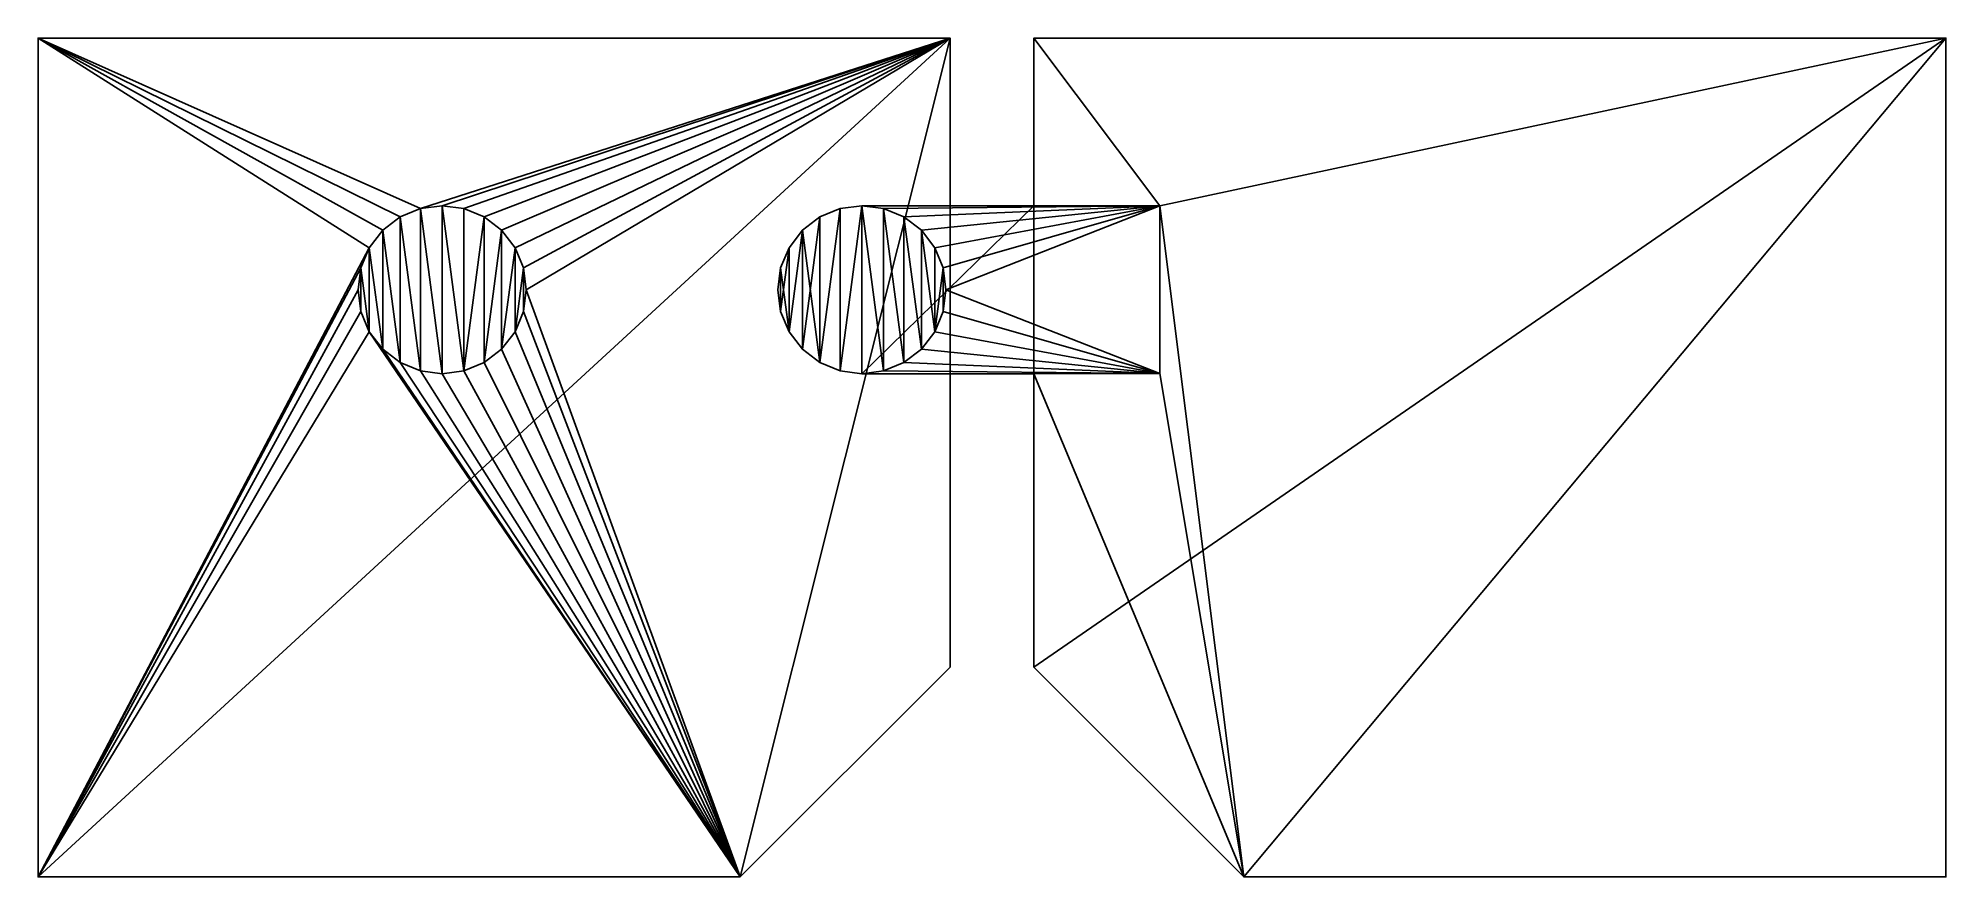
# Model space of a CAD drawing. Extents: x 0 to 45.5, y 107.4 to 127.4.
import ezdxf

# ---------------------------------------------------------------- set-up
doc = ezdxf.new("R2010")
doc.units = 0
doc.header["$MEASUREMENT"] = 0
doc.layers.add('STL2DXF', color=7, linetype='Continuous')

msp = doc.modelspace()

# ---------------------------------------------------------------- linework, layer by layer
at = {"layer": 'STL2DXF'}
for points in [[(0, 107.375, 11.3), (0, 127.375, 12.1), (0, 127.375, 11.3)], [(0, 127.375, 12.1), (0, 107.375, 11.3), (0, 107.375, 12.1)], [(21.725, 127.375, 11.3), (0, 127.375, 12.1), (21.725, 127.375, 12.1)], [(0, 127.375, 12.1), (21.725, 127.375, 11.3), (0, 127.375, 11.3)], [(0, 127.375, 12.1), (9.106, 123.311, 12.1), (21.725, 127.375, 12.1)], [(9.106, 123.311, 12.1), (0, 127.375, 12.1), (8.623, 123.111, 12.1)], [(8.623, 123.111, 12.1), (0, 127.375, 12.1), (8.208, 122.792, 12.1)], [(8.208, 122.792, 12.1), (0, 127.375, 12.1), (7.889, 122.377, 12.1)], [(7.889, 122.377, 12.1), (0, 127.375, 12.1), (0, 107.375, 12.1)], [(21.725, 127.375, 11.3), (0, 107.375, 11.3), (0, 127.375, 11.3)], [(0, 107.375, 11.3), (21.725, 127.375, 11.3), (16.725, 107.375, 11.3)], [(21.725, 127.375, 12.1), (9.106, 123.311, 12.1), (9.625, 123.379, 12.1)], [(21.725, 127.375, 12.1), (9.625, 123.379, 12.1), (10.144, 123.311, 12.1)], [(21.725, 127.375, 12.1), (10.144, 123.311, 12.1), (10.627, 123.111, 12.1)], [(21.725, 127.375, 12.1), (10.627, 123.111, 12.1), (11.042, 122.792, 12.1)], [(21.725, 127.375, 12.1), (11.042, 122.792, 12.1), (11.361, 122.377, 12.1)], [(21.725, 127.375, 12.1), (11.361, 122.377, 12.1), (11.561, 121.894, 12.1)], [(21.725, 127.375, 12.1), (11.561, 121.894, 12.1), (11.629, 121.375, 12.1)], [(21.725, 127.375, 12.1), (11.629, 121.375, 12.1), (16.725, 107.375, 12.1)], [(21.725, 127.375, 12.1), (16.725, 107.375, 12.1), (21.725, 112.375, 12.1)], [(16.725, 107.375, 11.3), (21.725, 127.375, 11.3), (21.725, 112.375, 11.3)], [(21.725, 112.375, 12.1), (21.725, 127.375, 11.3), (21.725, 127.375, 12.1)], [(21.725, 127.375, 11.3), (21.725, 112.375, 12.1), (21.725, 112.375, 11.3)], [(23.725, 112.375, 11.3), (23.725, 127.375, 12.1), (23.725, 127.375, 11.3)], [(23.725, 127.375, 12.1), (23.725, 112.375, 11.3), (23.725, 123.375, 12.1)], [(26.725, 123.379, 12.1), (23.725, 127.375, 12.1), (23.725, 123.375, 12.1)], [(23.725, 127.375, 12.1), (26.725, 123.379, 12.1), (45.45, 127.375, 12.1)], [(45.45, 127.375, 11.3), (23.725, 127.375, 12.1), (45.45, 127.375, 12.1)], [(23.725, 127.375, 12.1), (45.45, 127.375, 11.3), (23.725, 127.375, 11.3)], [(45.45, 127.375, 11.3), (23.725, 112.375, 11.3), (23.725, 127.375, 11.3)], [(23.725, 112.375, 11.3), (45.45, 127.375, 11.3), (28.725, 107.375, 11.3)], [(45.45, 127.375, 12.1), (26.725, 123.379, 12.1), (28.725, 107.375, 12.1)], [(45.45, 127.375, 12.1), (28.725, 107.375, 12.1), (45.45, 107.375, 12.1)], [(28.725, 107.375, 11.3), (45.45, 127.375, 11.3), (45.45, 107.375, 11.3)], [(45.45, 127.375, 12.1), (45.45, 107.375, 11.3), (45.45, 127.375, 11.3)], [(45.45, 107.375, 11.3), (45.45, 127.375, 12.1), (45.45, 107.375, 12.1)], [(8.623, 123.111, 17.3), (9.106, 119.439, 17.3), (9.106, 123.311, 17.3)], [(9.106, 123.311, 17.3), (8.623, 123.111, 12.1), (8.623, 123.111, 17.3)], [(8.623, 123.111, 12.1), (9.106, 123.311, 17.3), (9.106, 123.311, 12.1)], [(9.106, 123.311, 17.3), (9.625, 119.371, 17.3), (9.625, 123.379, 17.3)], [(9.625, 123.379, 12.1), (9.106, 123.311, 17.3), (9.625, 123.379, 17.3)], [(9.106, 123.311, 17.3), (9.625, 123.379, 12.1), (9.106, 123.311, 12.1)], [(9.106, 123.311, 17.3), (9.106, 119.439, 17.3), (9.625, 119.371, 17.3)], [(9.625, 123.379, 17.3), (9.625, 119.371, 17.3), (10.144, 119.439, 17.3)], [(9.625, 123.379, 17.3), (10.144, 119.439, 17.3), (10.144, 123.311, 17.3)], [(10.144, 123.311, 12.1), (9.625, 123.379, 17.3), (10.144, 123.311, 17.3)], [(9.625, 123.379, 17.3), (10.144, 123.311, 12.1), (9.625, 123.379, 12.1)], [(10.144, 123.311, 17.3), (10.144, 119.439, 17.3), (10.627, 123.111, 17.3)], [(10.627, 123.111, 12.1), (10.144, 123.311, 17.3), (10.627, 123.111, 17.3)], [(10.144, 123.311, 17.3), (10.627, 123.111, 12.1), (10.144, 123.311, 12.1)], [(18.623, 119.639, 14.3), (18.623, 123.111, 14.3), (19.106, 123.311, 14.3)], [(18.623, 119.639, 14.3), (19.106, 123.311, 14.3), (19.106, 119.439, 14.3)], [(19.106, 123.311, 17.3), (18.623, 123.111, 14.3), (18.623, 123.111, 17.3)], [(18.623, 123.111, 14.3), (19.106, 123.311, 17.3), (19.106, 123.311, 14.3)], [(18.623, 123.111, 17.3), (18.623, 119.639, 17.3), (19.106, 123.311, 17.3)], [(19.106, 123.311, 17.3), (18.623, 119.639, 17.3), (19.106, 119.439, 17.3)], [(19.106, 119.439, 14.3), (19.106, 123.311, 14.3), (19.625, 123.379, 14.3)], [(19.106, 119.439, 14.3), (19.625, 123.379, 14.3), (19.625, 119.371, 14.3)], [(19.625, 123.379, 16.3), (19.106, 123.311, 17.3), (19.625, 123.379, 17.3)], [(19.106, 123.311, 17.3), (19.625, 123.379, 16.3), (19.106, 123.311, 14.3)], [(19.106, 123.311, 14.3), (19.625, 123.379, 16.3), (19.625, 123.379, 14.3)], [(19.106, 123.311, 17.3), (19.106, 119.439, 17.3), (19.625, 123.379, 17.3)], [(19.625, 123.379, 17.3), (19.106, 119.439, 17.3), (19.625, 119.371, 17.3)], [(19.625, 119.371, 14.3), (19.625, 123.379, 14.3), (23.725, 123.375, 14.3)], [(20.144, 123.311, 16.3), (19.625, 123.379, 17.3), (20.144, 123.311, 17.3)], [(19.625, 123.379, 17.3), (20.144, 123.311, 16.3), (19.625, 123.379, 16.3)], [(19.625, 123.379, 14.3), (26.725, 123.379, 16.3), (19.625, 123.379, 16.3)], [(26.725, 123.379, 16.3), (19.625, 123.379, 14.3), (23.725, 123.375, 14.3)], [(19.625, 123.379, 17.3), (19.625, 119.371, 17.3), (20.144, 119.439, 17.3)], [(19.625, 123.379, 17.3), (20.144, 119.439, 17.3), (20.144, 123.311, 17.3)], [(26.725, 123.379, 16.3), (20.144, 123.311, 16.3), (19.625, 123.379, 16.3)], [(19.625, 119.371, 14.3), (23.725, 123.375, 14.3), (23.725, 119.371, 14.3)], [(20.144, 123.311, 16.3), (26.725, 123.379, 16.3), (20.627, 123.111, 16.3)], [(20.627, 123.111, 16.3), (20.144, 123.311, 17.3), (20.627, 123.111, 17.3)], [(20.144, 123.311, 17.3), (20.627, 123.111, 16.3), (20.144, 123.311, 16.3)], [(20.144, 123.311, 17.3), (20.144, 119.439, 17.3), (20.627, 119.639, 17.3)], [(20.144, 123.311, 17.3), (20.627, 119.639, 17.3), (20.627, 123.111, 17.3)], [(20.627, 123.111, 16.3), (26.725, 123.379, 16.3), (21.042, 122.792, 16.3)], [(21.042, 122.792, 16.3), (26.725, 123.379, 16.3), (21.361, 122.377, 16.3)], [(21.361, 122.377, 16.3), (26.725, 123.379, 16.3), (21.561, 121.894, 16.3)], [(21.561, 121.894, 16.3), (26.725, 123.379, 16.3), (21.629, 121.375, 16.3)], [(26.725, 119.375, 16.3), (21.629, 121.375, 16.3), (26.725, 123.379, 16.3)], [(26.725, 123.379, 16.3), (23.725, 123.375, 14.3), (26.725, 123.379, 12.1)], [(26.725, 123.379, 12.1), (23.725, 123.375, 14.3), (23.725, 123.375, 12.1)], [(23.725, 123.375, 12.1), (23.725, 112.375, 11.3), (23.725, 119.371, 12.1)], [(23.725, 123.375, 12.1), (23.725, 119.371, 12.1), (23.725, 123.375, 14.3)], [(23.725, 119.371, 14.3), (23.725, 123.375, 14.3), (23.725, 119.371, 12.1)], [(26.725, 119.375, 12.1), (26.725, 123.379, 16.3), (26.725, 123.379, 12.1)], [(26.725, 123.379, 16.3), (26.725, 119.375, 12.1), (26.725, 119.375, 16.3)], [(26.725, 119.375, 12.1), (28.725, 107.375, 12.1), (26.725, 123.379, 12.1)], [(7.889, 122.377, 17.3), (8.208, 119.958, 17.3), (8.208, 122.792, 17.3)], [(7.889, 122.377, 12.1), (8.208, 122.792, 17.3), (8.208, 122.792, 12.1)], [(8.208, 122.792, 17.3), (7.889, 122.377, 12.1), (7.889, 122.377, 17.3)], [(8.208, 122.792, 17.3), (8.623, 119.639, 17.3), (8.623, 123.111, 17.3)], [(8.623, 123.111, 12.1), (8.208, 122.792, 17.3), (8.623, 123.111, 17.3)], [(8.208, 122.792, 17.3), (8.623, 123.111, 12.1), (8.208, 122.792, 12.1)], [(8.208, 122.792, 17.3), (8.208, 119.958, 17.3), (8.623, 119.639, 17.3)], [(8.623, 123.111, 17.3), (8.623, 119.639, 17.3), (9.106, 119.439, 17.3)], [(10.627, 123.111, 17.3), (10.144, 119.439, 17.3), (10.627, 119.639, 17.3)], [(10.627, 123.111, 17.3), (10.627, 119.639, 17.3), (11.042, 122.792, 17.3)], [(11.042, 122.792, 12.1), (10.627, 123.111, 17.3), (11.042, 122.792, 17.3)], [(10.627, 123.111, 17.3), (11.042, 122.792, 12.1), (10.627, 123.111, 12.1)], [(11.042, 122.792, 17.3), (10.627, 119.639, 17.3), (11.042, 119.958, 17.3)], [(11.042, 122.792, 17.3), (11.042, 119.958, 17.3), (11.361, 122.377, 17.3)], [(11.361, 122.377, 17.3), (11.042, 122.792, 12.1), (11.042, 122.792, 17.3)], [(11.042, 122.792, 12.1), (11.361, 122.377, 17.3), (11.361, 122.377, 12.1)], [(17.889, 120.373, 14.3), (17.889, 122.377, 14.3), (18.208, 122.792, 14.3)], [(17.889, 120.373, 14.3), (18.208, 122.792, 14.3), (18.208, 119.958, 14.3)], [(17.889, 122.377, 14.3), (18.208, 122.792, 17.3), (18.208, 122.792, 14.3)], [(18.208, 122.792, 17.3), (17.889, 122.377, 14.3), (17.889, 122.377, 17.3)], [(17.889, 122.377, 17.3), (17.889, 120.373, 17.3), (18.208, 122.792, 17.3)], [(18.208, 122.792, 17.3), (17.889, 120.373, 17.3), (18.208, 119.958, 17.3)], [(18.208, 119.958, 14.3), (18.208, 122.792, 14.3), (18.623, 123.111, 14.3)], [(18.208, 119.958, 14.3), (18.623, 123.111, 14.3), (18.623, 119.639, 14.3)], [(18.623, 123.111, 14.3), (18.208, 122.792, 17.3), (18.623, 123.111, 17.3)], [(18.208, 122.792, 17.3), (18.623, 123.111, 14.3), (18.208, 122.792, 14.3)], [(18.208, 122.792, 17.3), (18.623, 119.639, 17.3), (18.623, 123.111, 17.3)], [(18.208, 122.792, 17.3), (18.208, 119.958, 17.3), (18.623, 119.639, 17.3)], [(21.042, 122.792, 16.3), (20.627, 123.111, 17.3), (21.042, 122.792, 17.3)], [(20.627, 123.111, 17.3), (21.042, 122.792, 16.3), (20.627, 123.111, 16.3)], [(20.627, 123.111, 17.3), (20.627, 119.639, 17.3), (21.042, 119.958, 17.3)], [(20.627, 123.111, 17.3), (21.042, 119.958, 17.3), (21.042, 122.792, 17.3)], [(21.361, 122.377, 17.3), (21.042, 122.792, 16.3), (21.042, 122.792, 17.3)], [(21.042, 122.792, 16.3), (21.361, 122.377, 17.3), (21.361, 122.377, 16.3)], [(21.042, 122.792, 17.3), (21.042, 119.958, 17.3), (21.361, 120.373, 17.3)], [(21.042, 122.792, 17.3), (21.361, 120.373, 17.3), (21.361, 122.377, 17.3)], [(7.889, 122.377, 12.1), (0, 107.375, 12.1), (7.689, 121.894, 12.1)], [(7.689, 121.894, 17.3), (7.889, 120.373, 17.3), (7.889, 122.377, 17.3)], [(7.689, 121.894, 12.1), (7.889, 122.377, 17.3), (7.889, 122.377, 12.1)], [(7.889, 122.377, 17.3), (7.689, 121.894, 12.1), (7.689, 121.894, 17.3)], [(7.889, 122.377, 17.3), (7.889, 120.373, 17.3), (8.208, 119.958, 17.3)], [(11.361, 122.377, 17.3), (11.042, 119.958, 17.3), (11.361, 120.373, 17.3)], [(11.361, 122.377, 17.3), (11.361, 120.373, 17.3), (11.561, 121.894, 17.3)], [(11.561, 121.894, 17.3), (11.361, 122.377, 12.1), (11.361, 122.377, 17.3)], [(11.361, 122.377, 12.1), (11.561, 121.894, 17.3), (11.561, 121.894, 12.1)], [(17.689, 120.856, 14.3), (17.689, 121.894, 14.3), (17.889, 122.377, 14.3)], [(17.689, 120.856, 14.3), (17.889, 122.377, 14.3), (17.889, 120.373, 14.3)], [(17.689, 121.894, 14.3), (17.889, 122.377, 17.3), (17.889, 122.377, 14.3)], [(17.889, 122.377, 17.3), (17.689, 121.894, 14.3), (17.689, 121.894, 17.3)], [(17.689, 121.894, 17.3), (17.889, 120.373, 17.3), (17.889, 122.377, 17.3)], [(21.561, 121.894, 17.3), (21.361, 122.377, 16.3), (21.361, 122.377, 17.3)], [(21.361, 122.377, 16.3), (21.561, 121.894, 17.3), (21.561, 121.894, 16.3)], [(21.361, 122.377, 17.3), (21.361, 120.373, 17.3), (21.561, 121.894, 17.3)], [(7.689, 121.894, 12.1), (0, 107.375, 12.1), (7.621, 121.375, 12.1)], [(7.689, 120.856, 17.3), (7.689, 121.894, 17.3), (7.621, 121.375, 17.3)], [(7.621, 121.375, 12.1), (7.689, 121.894, 17.3), (7.689, 121.894, 12.1)], [(7.689, 121.894, 17.3), (7.621, 121.375, 12.1), (7.621, 121.375, 17.3)], [(7.689, 121.894, 17.3), (7.689, 120.856, 17.3), (7.889, 120.373, 17.3)], [(11.561, 121.894, 17.3), (11.361, 120.373, 17.3), (11.561, 120.856, 17.3)], [(11.561, 121.894, 17.3), (11.561, 120.856, 17.3), (11.629, 121.375, 17.3)], [(11.629, 121.375, 17.3), (11.561, 121.894, 12.1), (11.561, 121.894, 17.3)], [(11.561, 121.894, 12.1), (11.629, 121.375, 17.3), (11.629, 121.375, 12.1)], [(17.689, 121.894, 14.3), (17.689, 120.856, 14.3), (17.621, 121.375, 14.3)], [(17.689, 121.894, 14.3), (17.621, 121.375, 17.3), (17.689, 121.894, 17.3)], [(17.621, 121.375, 17.3), (17.689, 121.894, 14.3), (17.621, 121.375, 14.3)], [(17.689, 120.856, 17.3), (17.689, 121.894, 17.3), (17.621, 121.375, 17.3)], [(17.689, 121.894, 17.3), (17.689, 120.856, 17.3), (17.889, 120.373, 17.3)], [(21.561, 121.894, 17.3), (21.361, 120.373, 17.3), (21.561, 120.856, 17.3)], [(21.629, 121.375, 17.3), (21.561, 121.894, 16.3), (21.561, 121.894, 17.3)], [(21.561, 121.894, 16.3), (21.629, 121.375, 17.3), (21.629, 121.375, 16.3)], [(21.561, 121.894, 17.3), (21.561, 120.856, 17.3), (21.629, 121.375, 17.3)], [(0, 107.375, 12.1), (7.689, 120.856, 12.1), (7.621, 121.375, 12.1)], [(7.689, 120.856, 12.1), (7.621, 121.375, 17.3), (7.621, 121.375, 12.1)], [(7.621, 121.375, 17.3), (7.689, 120.856, 12.1), (7.689, 120.856, 17.3)], [(11.561, 120.856, 17.3), (11.629, 121.375, 12.1), (11.629, 121.375, 17.3)], [(11.629, 121.375, 12.1), (11.561, 120.856, 17.3), (11.561, 120.856, 12.1)], [(11.561, 120.856, 12.1), (16.725, 107.375, 12.1), (11.629, 121.375, 12.1)], [(17.689, 120.856, 14.3), (17.621, 121.375, 17.3), (17.621, 121.375, 14.3)], [(17.621, 121.375, 17.3), (17.689, 120.856, 14.3), (17.689, 120.856, 17.3)], [(21.561, 120.856, 17.3), (21.629, 121.375, 16.3), (21.629, 121.375, 17.3)], [(21.629, 121.375, 16.3), (21.561, 120.856, 17.3), (21.561, 120.856, 16.3)], [(26.725, 119.375, 16.3), (21.561, 120.856, 16.3), (21.629, 121.375, 16.3)], [(7.689, 120.856, 12.1), (0, 107.375, 12.1), (7.889, 120.373, 12.1)], [(7.689, 120.856, 12.1), (7.889, 120.373, 17.3), (7.689, 120.856, 17.3)], [(7.889, 120.373, 17.3), (7.689, 120.856, 12.1), (7.889, 120.373, 12.1)], [(11.361, 120.373, 17.3), (11.561, 120.856, 12.1), (11.561, 120.856, 17.3)], [(11.561, 120.856, 12.1), (11.361, 120.373, 17.3), (11.361, 120.373, 12.1)], [(11.361, 120.373, 12.1), (16.725, 107.375, 12.1), (11.561, 120.856, 12.1)], [(17.889, 120.373, 14.3), (17.689, 120.856, 17.3), (17.689, 120.856, 14.3)], [(17.689, 120.856, 17.3), (17.889, 120.373, 14.3), (17.889, 120.373, 17.3)], [(21.361, 120.373, 17.3), (21.561, 120.856, 16.3), (21.561, 120.856, 17.3)], [(21.561, 120.856, 16.3), (21.361, 120.373, 17.3), (21.361, 120.373, 16.3)], [(26.725, 119.375, 16.3), (21.361, 120.373, 16.3), (21.561, 120.856, 16.3)], [(7.889, 120.373, 12.1), (0, 107.375, 12.1), (16.725, 107.375, 12.1)], [(8.208, 119.958, 12.1), (7.889, 120.373, 17.3), (7.889, 120.373, 12.1)], [(7.889, 120.373, 17.3), (8.208, 119.958, 12.1), (8.208, 119.958, 17.3)], [(7.889, 120.373, 12.1), (16.725, 107.375, 12.1), (8.208, 119.958, 12.1)], [(11.042, 119.958, 17.3), (11.361, 120.373, 12.1), (11.361, 120.373, 17.3)], [(11.361, 120.373, 12.1), (11.042, 119.958, 17.3), (11.042, 119.958, 12.1)], [(11.042, 119.958, 12.1), (16.725, 107.375, 12.1), (11.361, 120.373, 12.1)], [(18.208, 119.958, 14.3), (17.889, 120.373, 17.3), (17.889, 120.373, 14.3)], [(17.889, 120.373, 17.3), (18.208, 119.958, 14.3), (18.208, 119.958, 17.3)], [(21.042, 119.958, 17.3), (21.361, 120.373, 16.3), (21.361, 120.373, 17.3)], [(21.361, 120.373, 16.3), (21.042, 119.958, 17.3), (21.042, 119.958, 16.3)], [(26.725, 119.375, 16.3), (21.042, 119.958, 16.3), (21.361, 120.373, 16.3)], [(8.208, 119.958, 17.3), (8.623, 119.639, 12.1), (8.623, 119.639, 17.3)], [(8.623, 119.639, 12.1), (8.208, 119.958, 17.3), (8.208, 119.958, 12.1)], [(8.208, 119.958, 12.1), (16.725, 107.375, 12.1), (8.623, 119.639, 12.1)], [(8.623, 119.639, 12.1), (9.106, 119.439, 17.3), (8.623, 119.639, 17.3)], [(9.106, 119.439, 17.3), (8.623, 119.639, 12.1), (9.106, 119.439, 12.1)], [(8.623, 119.639, 12.1), (16.725, 107.375, 12.1), (9.106, 119.439, 12.1)], [(10.144, 119.439, 12.1), (10.627, 119.639, 17.3), (10.144, 119.439, 17.3)], [(10.627, 119.639, 17.3), (10.144, 119.439, 12.1), (10.627, 119.639, 12.1)], [(10.144, 119.439, 12.1), (16.725, 107.375, 12.1), (10.627, 119.639, 12.1)], [(10.627, 119.639, 12.1), (11.042, 119.958, 17.3), (10.627, 119.639, 17.3)], [(11.042, 119.958, 17.3), (10.627, 119.639, 12.1), (11.042, 119.958, 12.1)], [(10.627, 119.639, 12.1), (16.725, 107.375, 12.1), (11.042, 119.958, 12.1)], [(18.208, 119.958, 17.3), (18.623, 119.639, 14.3), (18.623, 119.639, 17.3)], [(18.623, 119.639, 14.3), (18.208, 119.958, 17.3), (18.208, 119.958, 14.3)], [(18.623, 119.639, 14.3), (19.106, 119.439, 17.3), (18.623, 119.639, 17.3)], [(19.106, 119.439, 17.3), (18.623, 119.639, 14.3), (19.106, 119.439, 14.3)], [(20.144, 119.439, 16.3), (20.627, 119.639, 17.3), (20.144, 119.439, 17.3)], [(20.627, 119.639, 17.3), (20.144, 119.439, 16.3), (20.627, 119.639, 16.3)], [(26.725, 119.375, 16.3), (20.144, 119.439, 16.3), (20.627, 119.639, 16.3)], [(20.627, 119.639, 16.3), (21.042, 119.958, 17.3), (20.627, 119.639, 17.3)], [(21.042, 119.958, 17.3), (20.627, 119.639, 16.3), (21.042, 119.958, 16.3)], [(26.725, 119.375, 16.3), (20.627, 119.639, 16.3), (21.042, 119.958, 16.3)], [(9.106, 119.439, 12.1), (9.625, 119.371, 17.3), (9.106, 119.439, 17.3)], [(9.625, 119.371, 17.3), (9.106, 119.439, 12.1), (9.625, 119.371, 12.1)], [(9.106, 119.439, 12.1), (16.725, 107.375, 12.1), (9.625, 119.371, 12.1)], [(9.625, 119.371, 17.3), (10.144, 119.439, 12.1), (10.144, 119.439, 17.3)], [(10.144, 119.439, 12.1), (9.625, 119.371, 17.3), (9.625, 119.371, 12.1)], [(9.625, 119.371, 12.1), (16.725, 107.375, 12.1), (10.144, 119.439, 12.1)], [(19.106, 119.439, 14.3), (19.625, 119.371, 17.3), (19.106, 119.439, 17.3)], [(19.625, 119.371, 17.3), (19.106, 119.439, 14.3), (19.625, 119.371, 16.3)], [(19.625, 119.371, 16.3), (19.106, 119.439, 14.3), (19.625, 119.371, 14.3)], [(19.625, 119.371, 17.3), (20.144, 119.439, 16.3), (20.144, 119.439, 17.3)], [(20.144, 119.439, 16.3), (19.625, 119.371, 17.3), (19.625, 119.371, 16.3)], [(20.144, 119.439, 16.3), (26.725, 119.375, 16.3), (19.625, 119.371, 16.3)], [(19.625, 119.371, 14.3), (26.725, 119.375, 16.3), (19.625, 119.371, 16.3)], [(26.725, 119.375, 16.3), (19.625, 119.371, 14.3), (23.725, 119.371, 14.3)], [(26.725, 119.375, 16.3), (23.725, 119.371, 14.3), (26.725, 119.375, 12.1)], [(26.725, 119.375, 12.1), (23.725, 119.371, 14.3), (23.725, 119.371, 12.1)], [(23.725, 119.371, 12.1), (28.725, 107.375, 12.1), (26.725, 119.375, 12.1)], [(23.725, 119.371, 12.1), (23.725, 112.375, 11.3), (23.725, 112.375, 12.1)], [(28.725, 107.375, 12.1), (23.725, 119.371, 12.1), (23.725, 112.375, 12.1)], [(16.725, 107.375, 12.1), (21.725, 112.375, 11.3), (21.725, 112.375, 12.1)], [(21.725, 112.375, 11.3), (16.725, 107.375, 12.1), (16.725, 107.375, 11.3)], [(23.725, 112.375, 11.3), (28.725, 107.375, 12.1), (23.725, 112.375, 12.1)], [(28.725, 107.375, 12.1), (23.725, 112.375, 11.3), (28.725, 107.375, 11.3)], [(0, 107.375, 11.3), (16.725, 107.375, 12.1), (0, 107.375, 12.1)], [(16.725, 107.375, 12.1), (0, 107.375, 11.3), (16.725, 107.375, 11.3)], [(28.725, 107.375, 11.3), (45.45, 107.375, 12.1), (28.725, 107.375, 12.1)], [(45.45, 107.375, 12.1), (28.725, 107.375, 11.3), (45.45, 107.375, 11.3)]]:
    msp.add_3dface(points, dxfattribs=at)

doc.saveas('drawing.dxf')
